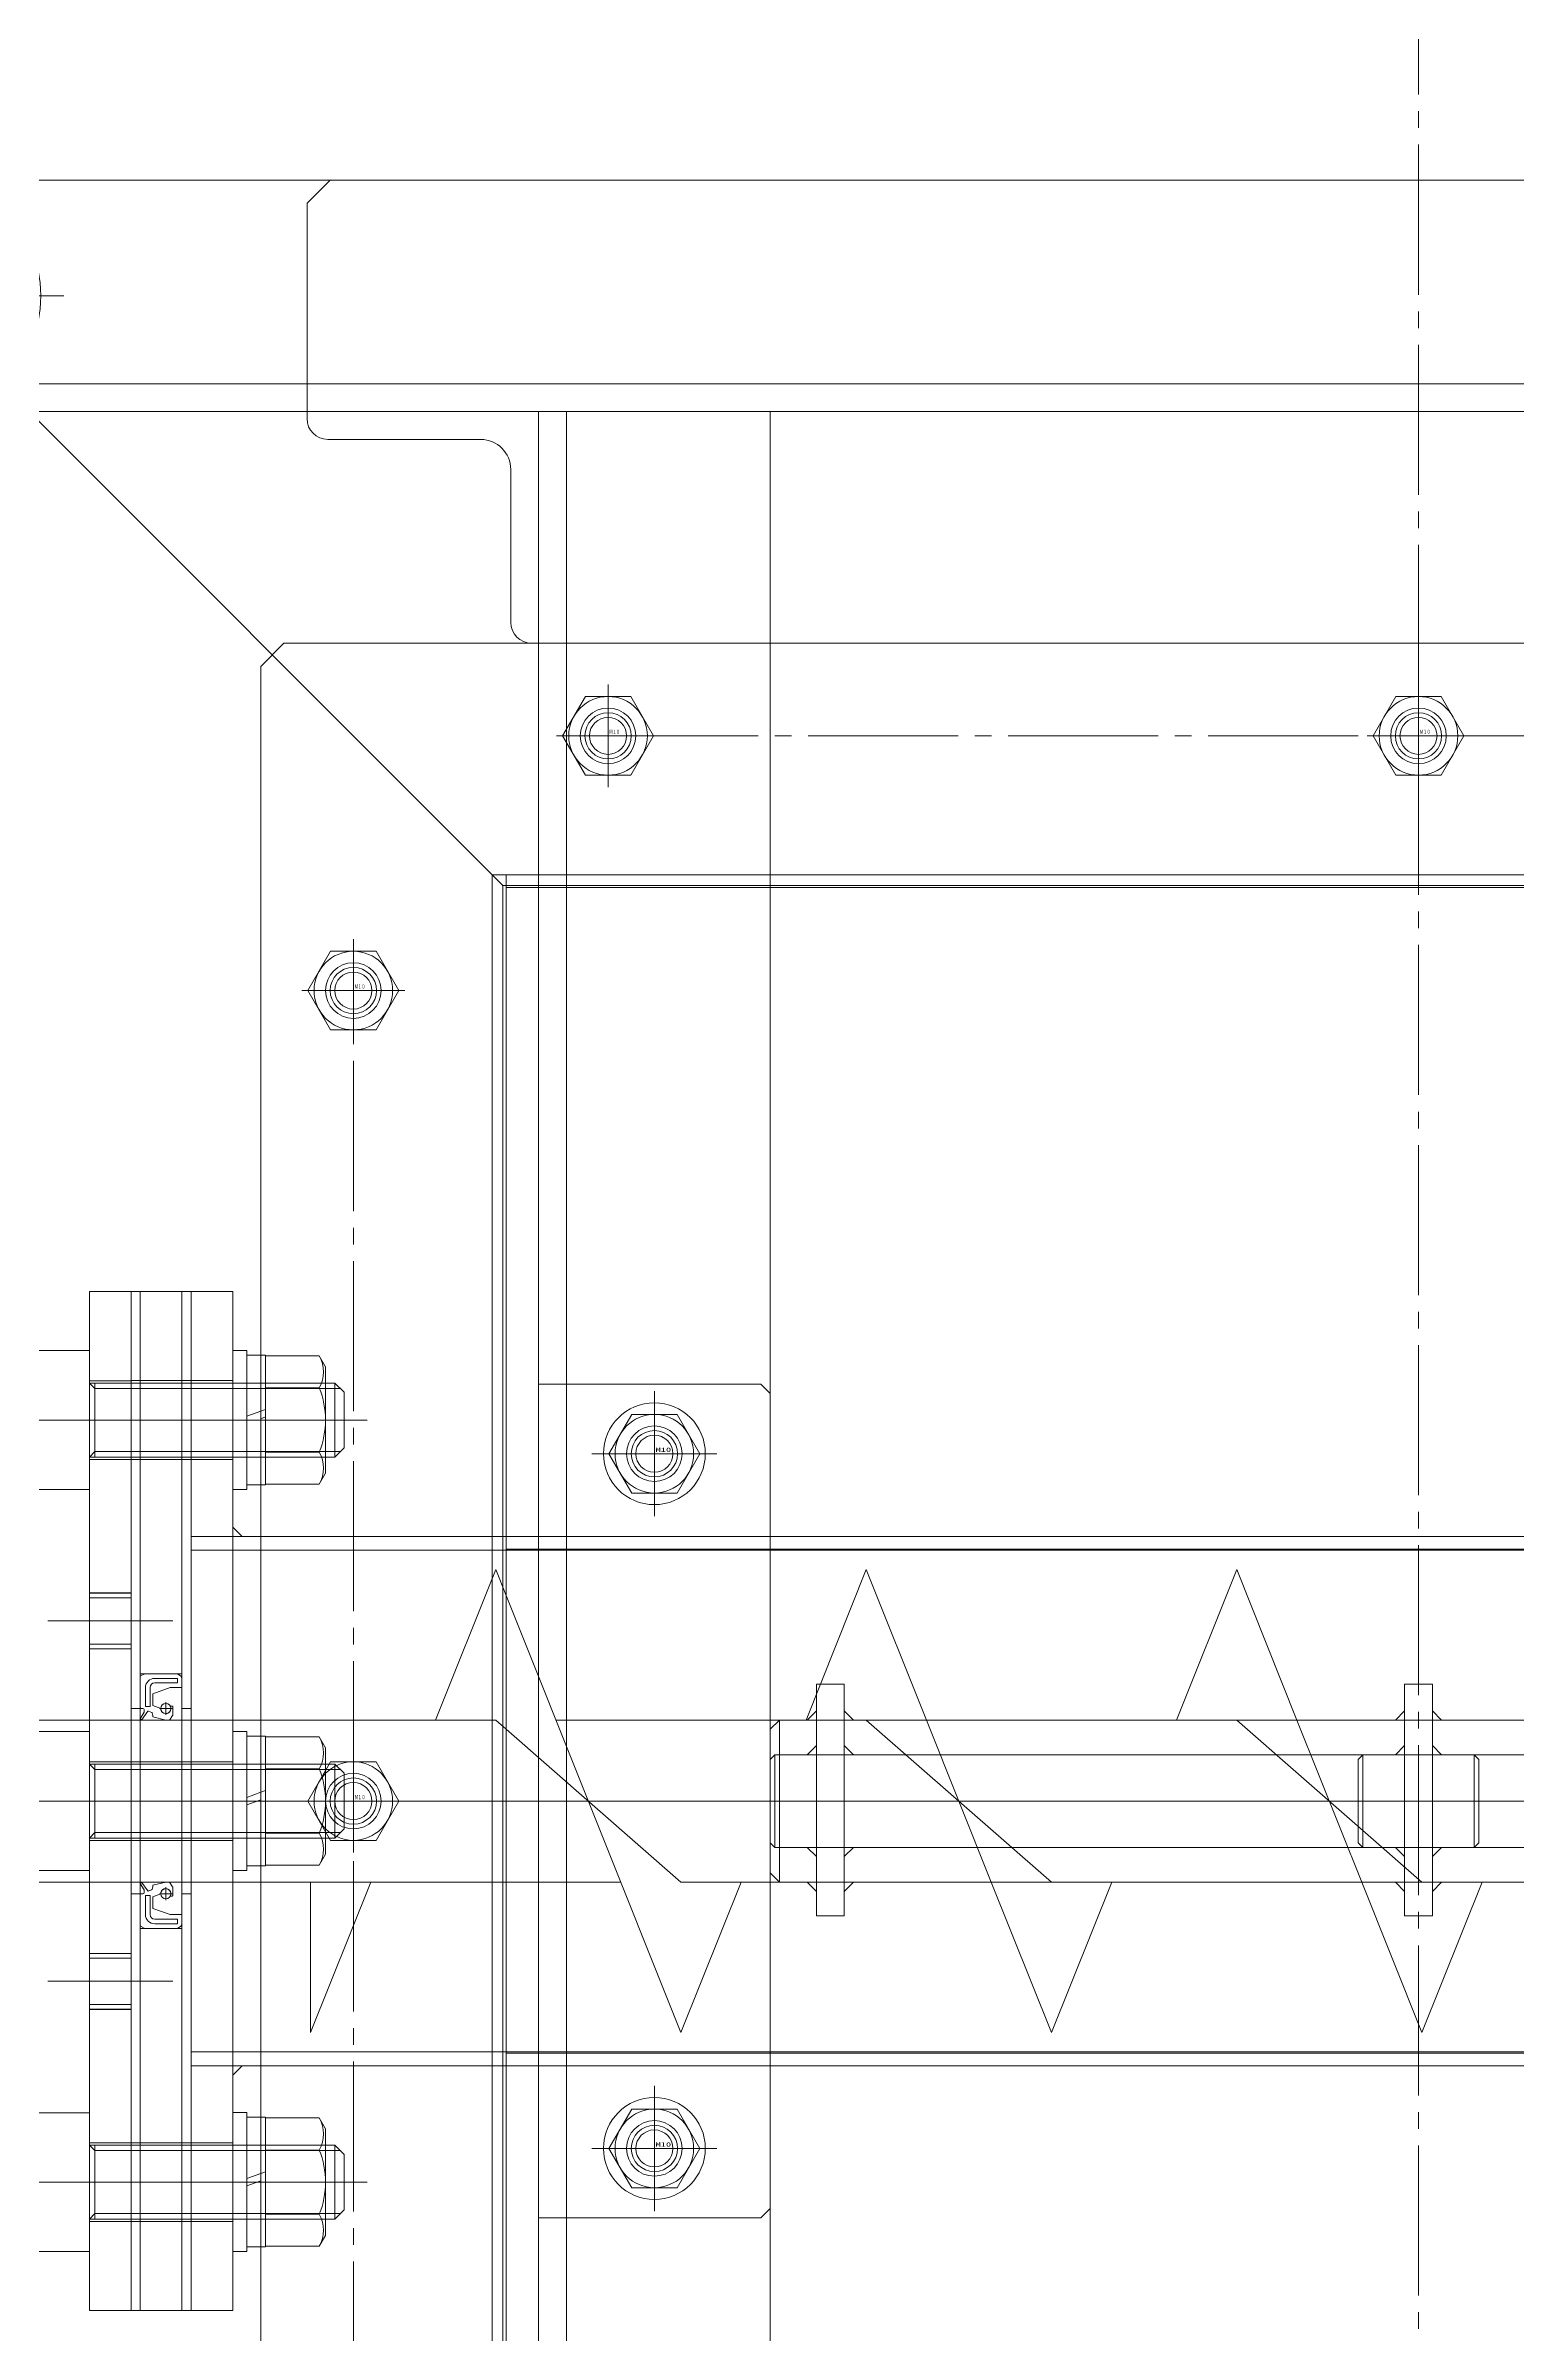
# Model space of a CAD drawing. Units: millimetres at full size. Extents: x -19442 to 19442, y -5866 to 5866.
# Drawn here: x 5833.3 to 6151.1, y 2215.5 to 2709.6 of the extents above; entities that cross this region are included whole.
import ezdxf
from ezdxf.enums import TextEntityAlignment as Align

# ---------------------------------------------------------------- set-up
doc = ezdxf.new("R2010")
doc.units = ezdxf.units.MM
doc.header["$LTSCALE"] = 3.6
doc.linetypes.add('CHAIN2', pattern=[12, 9, -1, 1, -1])
for name, color, linetype, lineweight in [('0-3_04_HIDDEN', 7, 'Continuous', 9), ('0-4_05_CENTER', 2, 'CHAIN2', 9), ('0-6_0', 2, 'Continuous', 9), ('0-7_10_DRAFT', 1, 'Continuous', 9), ('0-8_03_かくれ線', 5, 'Continuous', 9), ('0-9_04_中心線', 4, 'CHAIN2', 9)]:
    doc.layers.add(name, color=color, linetype=linetype, lineweight=lineweight)
doc.styles.add('ＭＳ ゴシック', font='')
doc.styles.get('ＭＳ ゴシック').set_extended_font_data('MS Gothic')

# ---------------------------------------------------------------- blocks, each defined once
blk = doc.blocks.new('A$C1140449C_1')
at = {"layer": '0-3_04_HIDDEN'}
for points in [[(-245, -250), (245, -250), (250, -245), (250, 245), (245, 250), (-245, 250), (-250, 245), (-250, -245)], [(-200, -200), (200, -200), (200, 200), (-200, 200)]]:
    blk.add_lwpolyline(points, close=True, dxfattribs=at)
for centre in [(-175, 230), (0, 230), (-230, 175), (-230, 0)]:
    blk.add_circle(centre, 6, dxfattribs=at)
at = {"layer": '0-4_05_CENTER'}
for p, q in [((0, -668.35), (0, 668.35)), ((-175, 220), (-175, 240)), ((0, 220), (0, 240)), ((-185, 230), (-165, 230)), ((-10, 230), (10, 230)), ((-230, 185), (-230, 165)), ((-220, 175), (-240, 175)), ((-230, 10), (-230, -10)), ((668.35, 0), (-668.35, 0)), ((-220, 0), (-240, 0))]:
    blk.add_line(p, q, dxfattribs=at)
at = {"layer": '0-6_0', "color": 134}
blk.add_line((-598, 598), (-197.7, 197.7), dxfattribs=at)
blk.add_lwpolyline([(-197.7, -197.7), (197.7, -197.7), (197.7, 197.7), (-197.7, 197.7)], close=True, dxfattribs=at)
blk = doc.blocks.new('M10Nua_1_1_1')
at = {"layer": '0-3_04_HIDDEN', "linetype": 'CHAIN2'}
for p, q in [((0, -11.104), (0, 11.104)), ((11.104, 0), (-11.104, 0))]:
    blk.add_line(p, q, dxfattribs=at)
at = {"layer": '0-3_04_HIDDEN'}
for q in [(-9.8, 0), (4.9, 8.487)]:
    blk.add_line((-4.9, 8.487), q, dxfattribs=at)
for points in [[(4.9, -8.487), (9.8, 0), (4.9, 8.487)], [(-9.8, 0), (-4.9, -8.487), (4.9, -8.487)]]:
    blk.add_lwpolyline(points, dxfattribs=at)
for radius in [8.487, 5, 4]:
    blk.add_circle((0, 0), radius, dxfattribs=at)
at = {"layer": '0-7_10_DRAFT', "style": 'ＭＳ ゴシック', "width": 0.6}
blk.add_text('Ｍ１０', height=0.9164, dxfattribs=at).set_placement((0.256, 0.117), align=Align.BOTTOM_LEFT)
blk = doc.blocks.new('A$C01295FB4_1')
at = {"layer": '0-3_04_HIDDEN'}
for p in [(-175, 230), (0, 230), (-230, 175), (-230, 0)]:
    blk.add_blockref('M10Nua_1_1_1', p, dxfattribs=at)
at = {"layer": '0-6_0'}
blk.add_blockref('A$C1140449C_1', (0, 0), dxfattribs=at)
blk = doc.blocks.new('10b_1')
at = {"layer": '0-6_0', "color": 134, "linetype": 'CHAIN2'}
for p, q in [((0, -13.512), (0, 13.512)), ((13.512, 0), (-13.512, 0))]:
    blk.add_line(p, q, dxfattribs=at)
at = {"layer": '0-6_0', "color": 134}
for q in [(-9.8, 0), (4.9, 8.487)]:
    blk.add_line((-4.9, 8.487), q, dxfattribs=at)
for points in [[(4.9, -8.487), (9.8, 0), (4.9, 8.487)], [(-9.8, 0), (-4.9, -8.487), (4.9, -8.487)]]:
    blk.add_lwpolyline(points, dxfattribs=at)
for radius in [11, 8.487, 5, 4]:
    blk.add_circle((0, 0), radius, dxfattribs=at)
at = {"layer": '0-7_10_DRAFT', "style": 'ＭＳ ゴシック', "width": 1.8}
blk.add_text('M10', height=0.9164, dxfattribs=at).set_placement((0.256, 0.117), align=Align.BOTTOM_LEFT)
blk = doc.blocks.new('KK015066_54_5_1')
at = {"layer": '0-6_0', "color": 134}
for p, q in [((1.5, 50), (0, 50)), ((0, 0), (0, 50)), ((6, 12.5), (6, 45.5)), ((45.5, 6), (12.5, 6)), ((0, 0), (50, 0)), ((50, 1.5), (50, 0))]:
    blk.add_line(p, q, dxfattribs=at)
for centre, radius, start, end in [((1.5, 45.5), 4.5, 0, 90), ((12.5, 12.5), 6.5, 180, 270), ((45.5, 1.5), 4.5, 0, 90)]:
    blk.add_arc(centre, radius, start, end, dxfattribs=at)
blk = doc.blocks.new('A$C1E0E4AAD_1')
at = {"layer": '0-3_04_HIDDEN'}
for p, q in [((-160, 606), (950, 606)), ((6, 600), (6, 0))]:
    blk.add_line(p, q, dxfattribs=at)
for points in [[(-160, 600), (950, 600), (950, 645), (945, 650), (-155, 650), (-160, 645)], [(50, 600), (0, 600), (0, 0), (50, 0)]]:
    blk.add_lwpolyline(points, close=True, dxfattribs=at)
at = {"layer": '0-3_04_HIDDEN', "rotation": 180}
blk.add_blockref('KK015066_54_5_1', (0, 600), dxfattribs=at)
blk = doc.blocks.new('A$C704D04FF_1')
at = {"layer": '0-3_04_HIDDEN'}
for p, q in [((-675, 381), (325, 381)), ((-619, 375), (-619, -225))]:
    blk.add_line(p, q, dxfattribs=at)
for points in [[(-675, 375), (325, 375), (325, 420), (320, 425), (-670, 425), (-675, 420)], [(-575, 375), (-625, 375), (-625, -225), (-575, -225)]]:
    blk.add_lwpolyline(points, close=True, dxfattribs=at)
for centre in [(-600, 150), (-600, 0)]:
    blk.add_circle(centre, 6, dxfattribs=at)
at = {"layer": '0-4_05_CENTER'}
for p, q in [((-600, 138.953), (-600, 161.047)), ((-588.953, 150), (-611.047, 150)), ((-600, -11.047), (-600, 11.047)), ((-588.953, 0), (-611.047, 0))]:
    blk.add_line(p, q, dxfattribs=at)
at = {"layer": '0-3_04_HIDDEN', "rotation": 180}
blk.add_blockref('KK015066_54_5_1', (-625, 375), dxfattribs=at)
blk = doc.blocks.new('KC-1275-A-4b_1')
at = {"layer": '0-4_05_CENTER'}
for p, q in [((0, 32.5), (0, -32.5)), ((32.5, 0), (-32.5, 0))]:
    blk.add_line(p, q, dxfattribs=at)
at = {"layer": '0-6_0'}
for p, q in [((5.485, 9.5), (-5.475, 9.483)), ((10.97, 0), (5.485, 9.5)), ((5.475, -9.483), (10.97, 0))]:
    blk.add_line(p, q, dxfattribs=at)
blk.add_lwpolyline([(-5.475, 9.483), (-10.97, 0), (-5.485, -9.5), (5.475, -9.483)], dxfattribs=at)
for radius in [27.5, 22.3, 14.5, 6, 5.053]:
    blk.add_circle((0, 0), radius, dxfattribs=at)
blk = doc.blocks.new('A$C12B059C0_1')
at = {"layer": '0-3_04_HIDDEN'}
for name, p in [('KC-1275-A-4b_1', (-760, 400)), ('A$C1E0E4AAD_1', (-625, -225)), ('A$C704D04FF_1', (0, 0)), ('10b_1', (-600, 150)), ('10b_1', (-600, 0))]:
    blk.add_blockref(name, p, dxfattribs=at)
blk = doc.blocks.new('U1226')
at = {"layer": '0-9_04_中心線'}
for p, q in [((0, 1.2), (0, 9.5)), ((-9.5, 0), (-1.2, 0)), ((1.2, 0), (9.5, 0)), ((0, -9.5), (0, -1.2))]:
    blk.add_line(p, q, dxfattribs=at)
at = {"layer": '0-9_04_中心線', "linetype": 'Continuous'}
for p, q in [((-0.6, 0), (0.6, 0)), ((0, -0.6), (0, 0.6))]:
    blk.add_line(p, q, dxfattribs=at)
blk = doc.blocks.new('U1227')
at = {"layer": '0-9_04_中心線'}
for p, q in [((0, 1.2), (0, 9.5)), ((-9.5, 0), (-1.2, 0)), ((1.2, 0), (9.5, 0)), ((0, -9.5), (0, -1.2))]:
    blk.add_line(p, q, dxfattribs=at)
at = {"layer": '0-9_04_中心線', "linetype": 'Continuous'}
for p, q in [((-0.6, 0), (0.6, 0)), ((0, -0.6), (0, 0.6))]:
    blk.add_line(p, q, dxfattribs=at)
blk = doc.blocks.new('U1236')
at = {"layer": '0-9_04_中心線'}
for p, q in [((0, 1.2), (0, 9.5)), ((-9.5, 0), (-1.2, 0)), ((1.2, 0), (9.5, 0)), ((0, -9.5), (0, -1.2))]:
    blk.add_line(p, q, dxfattribs=at)
at = {"layer": '0-9_04_中心線', "linetype": 'Continuous'}
for p, q in [((-0.6, 0), (0.6, 0)), ((0, -0.6), (0, 0.6))]:
    blk.add_line(p, q, dxfattribs=at)
blk = doc.blocks.new('U1230')
at = {"layer": '0-9_04_中心線'}
for p, q in [((0, 1.2), (0, 9.5)), ((-9.5, 0), (-1.2, 0)), ((1.2, 0), (9.5, 0)), ((0, -9.5), (0, -1.2))]:
    blk.add_line(p, q, dxfattribs=at)
at = {"layer": '0-9_04_中心線', "linetype": 'Continuous'}
for p, q in [((-0.6, 0), (0.6, 0)), ((0, -0.6), (0, 0.6))]:
    blk.add_line(p, q, dxfattribs=at)

msp = doc.modelspace()

# ---------------------------------------------------------------- linework, layer by layer
at = {"layer": '0-6_0', "color": 134}
for p, q in [((5932.74, 2527.822), (6326.74, 2527.822)), ((6326.74, 2384.722), (5932.74, 2384.722)), ((5932.74, 2374.951), (5970.491, 2280.572)), ((5991.74, 2348.072), (5943.491, 2348.072)), ((5991.74, 2313.072), (5991.74, 2348.072)), ((6005.74, 2348.072), (6126.738, 2348.072)), ((6132.738, 2348.072), (6253.74, 2348.072)), ((5932.74, 2346.105), (5970.491, 2313.072)), ((6132.738, 2340.572), (6253.74, 2340.572)), ((6132.738, 2320.572), (6253.74, 2320.572)), ((5957.491, 2313.072), (5932.74, 2313.072)), ((5970.491, 2280.572), (5983.492, 2313.072)), ((5970.491, 2313.072), (5991.74, 2313.072)), ((6126.738, 2313.072), (6005.74, 2313.072)), ((6253.74, 2313.072), (6132.738, 2313.072)), ((6316.74, 2276.422), (5932.74, 2276.422)), ((5932.74, 2276.172), (6316.74, 2276.172))]:
    msp.add_line(p, q, dxfattribs=at)
for points in [[(5929.74, 2530.572), (5932.74, 2530.572), (5932.74, 2130.572), (5929.74, 2130.572)], [(5932.74, 2384.972), (6326.74, 2384.972), (6326.74, 2530.572), (5932.74, 2530.572)], [(5999.74, 2305.826), (5999.74, 2355.826), (6005.74, 2355.826), (6005.74, 2305.826)], [(6126.738, 2305.826), (6126.738, 2355.826), (6132.738, 2355.826), (6132.738, 2305.826)]]:
    msp.add_lwpolyline(points, close=True, dxfattribs=at)
for points in [[(5997.491, 2348.072), (6010.491, 2380.572), (6023.492, 2348.072)], [(6077.492, 2348.072), (6090.492, 2380.572), (6103.492, 2348.072)], [(5999.74, 2313.072), (5991.74, 2313.072), (5989.74, 2315.072), (5989.74, 2346.072), (5991.74, 2348.072), (5999.74, 2348.072)], [(6117.738, 2320.572), (6116.738, 2321.572), (6116.738, 2339.572), (6117.738, 2340.572)], [(6126.738, 2320.572), (6117.738, 2320.572), (6117.738, 2340.572), (6126.738, 2340.572)], [(6037.491, 2313.072), (6050.492, 2280.572), (6063.492, 2313.072)], [(6117.491, 2313.072), (6130.492, 2280.572), (6143.492, 2313.072)], [(6326.74, 2276.172), (6326.74, 2130.572), (5932.74, 2130.572), (5932.74, 2276.172)]]:
    msp.add_lwpolyline(points, dxfattribs=at)
at = {"layer": '0-6_0', "color": 3}
for points in [[(5999.74, 2348.072), (5997.74, 2348.072), (5999.74, 2350.072)], [(6005.74, 2348.072), (6007.74, 2348.072), (6005.74, 2350.072)], [(6126.738, 2348.072), (6124.738, 2348.072), (6126.738, 2350.072)], [(6132.738, 2348.072), (6134.738, 2348.072), (6132.738, 2350.072)], [(5999.74, 2340.572), (5997.74, 2340.572), (5999.74, 2342.572)], [(6005.74, 2340.572), (6007.74, 2340.572), (6005.74, 2342.572)], [(6126.738, 2340.572), (6124.738, 2340.572), (6126.738, 2342.572)], [(6132.738, 2340.572), (6134.738, 2340.572), (6132.738, 2342.572)], [(5999.74, 2320.572), (5997.74, 2320.572), (5999.74, 2318.572)], [(6005.74, 2320.572), (6007.74, 2320.572), (6005.74, 2318.572)], [(6126.738, 2320.572), (6124.738, 2320.572), (6126.738, 2318.572)], [(6132.738, 2320.572), (6134.738, 2320.572), (6132.738, 2318.572)], [(5999.74, 2313.072), (5997.74, 2313.072), (5999.74, 2311.072)], [(6005.74, 2313.072), (6007.74, 2313.072), (6005.74, 2311.072)], [(6126.738, 2313.072), (6124.738, 2313.072), (6126.738, 2311.072)], [(6132.738, 2313.072), (6134.738, 2313.072), (6132.738, 2311.072)]]:
    msp.add_lwpolyline(points, close=True, dxfattribs=at)
at = {"layer": '0-8_03_かくれ線'}
for p, q in [((5873.74, 2427.844), (5873.74, 2397.844)), ((5876.74, 2427.844), (5873.74, 2427.844)), ((5876.74, 2413.644), (5876.74, 2426.844)), ((5879.74, 2426.844), (5876.74, 2426.844)), ((5879.74, 2426.844), (5880.74, 2426.844)), ((5880.74, 2398.844), (5880.74, 2426.844)), ((5880.74, 2426.701), (5892.379, 2426.701)), ((5892.379, 2426.701), (5893.74, 2424.344)), ((5851.74, 2421.336), (5842.74, 2421.336)), ((5853.74, 2421.344), (5851.74, 2421.344)), ((5862.74, 2421.344), (5853.74, 2421.344)), ((5864.74, 2421.344), (5862.74, 2421.344)), ((5864.74, 2421.344), (5873.74, 2421.344)), ((5893.74, 2401.344), (5893.74, 2424.344)), ((5843.94, 2419.636), (5842.74, 2420.836)), ((5842.74, 2420.836), (5893.74, 2420.836)), ((5843.94, 2404.836), (5843.94, 2420.836)), ((5843.94, 2419.636), (5893.74, 2419.636)), ((5880.74, 2419.772), (5892.379, 2419.772)), ((5893.74, 2420.836), (5895.74, 2420.836)), ((5893.74, 2419.636), (5896.94, 2419.636)), ((5895.74, 2420.836), (5897.74, 2418.836)), ((5895.74, 2420.836), (5895.74, 2404.836)), ((5897.74, 2418.836), (5897.74, 2406.836)), ((5939.74, 2420.572), (5987.74, 2420.572)), ((5939.74, 2420.572), (5939.74, 2240.572)), ((5945.74, 2420.572), (5945.74, 2240.572)), ((5989.74, 2418.572), (5987.74, 2420.572)), ((5989.74, 2418.572), (5989.74, 2242.572)), ((5876.74, 2413.644), (5879.74, 2414.736)), ((5876.74, 2398.844), (5876.74, 2412.044)), ((5879.74, 2414.736), (5880.74, 2415.1)), ((5879.74, 2413.136), (5880.74, 2413.5)), ((5895.74, 2404.836), (5897.74, 2406.836)), ((5843.94, 2406.036), (5842.74, 2404.836)), ((5842.74, 2404.836), (5893.74, 2404.836)), ((5851.74, 2404.336), (5842.74, 2404.336)), ((5843.94, 2406.036), (5893.74, 2406.036)), ((5853.74, 2404.344), (5851.74, 2404.344)), ((5862.74, 2404.344), (5853.74, 2404.344)), ((5864.74, 2404.344), (5862.74, 2404.344)), ((5864.74, 2404.344), (5873.74, 2404.344)), ((5880.74, 2405.916), (5892.379, 2405.916)), ((5893.74, 2406.036), (5896.94, 2406.036)), ((5893.74, 2404.836), (5895.74, 2404.836)), ((5876.74, 2398.844), (5879.74, 2398.844)), ((5879.74, 2398.844), (5880.74, 2398.844)), ((5880.74, 2398.988), (5892.379, 2398.988)), ((5892.379, 2398.988), (5893.74, 2401.344)), ((5864.74, 2387.722), (5864.74, 2273.422)), ((5864.74, 2387.722), (5873.74, 2387.722)), ((5864.74, 2387.722), (5873.74, 2387.722)), ((5873.74, 2387.722), (5879.74, 2387.722)), ((5879.74, 2387.722), (6327.74, 2387.722)), ((5929.74, 2387.722), (5929.74, 2273.422)), ((5932.74, 2387.722), (6326.74, 2387.722)), ((5864.74, 2384.722), (5932.74, 2384.722)), ((5932.74, 2384.722), (5929.74, 2384.722)), ((5917.491, 2348.072), (5930.491, 2380.572)), ((5930.491, 2380.572), (5932.74, 2374.951)), ((5851.74, 2375.555), (5842.74, 2375.555)), ((5851.74, 2375.454), (5842.74, 2375.454)), ((5851.74, 2374.454), (5842.74, 2374.454)), ((5851.74, 2364.454), (5842.74, 2364.454)), ((5851.74, 2363.454), (5842.74, 2363.454)), ((5862.74, 2358.072), (5853.74, 2358.072)), ((5853.74, 2357.51), (5853.74, 2350.672)), ((5854.718, 2358.061), (5853.795, 2357.599)), ((5854.718, 2358.061), (5853.795, 2357.599)), ((5861.708, 2358.072), (5854.763, 2358.072)), ((5861.708, 2358.072), (5854.763, 2358.072)), ((5856.412, 2351.315), (5856.412, 2353.667)), ((5856.479, 2353.761), (5860.224, 2355.066)), ((5861.79, 2356.072), (5856.846, 2356.072)), ((5860.256, 2355.072), (5862.64, 2355.072)), ((5930.491, 2348.072), (5552.491, 2348.072)), ((5853.74, 2350.572), (5851.74, 2350.572)), ((5862.74, 2348.072), (5853.74, 2348.072)), ((5853.84, 2350.572), (5854.292, 2350.572)), ((5855.507, 2349.988), (5856.198, 2349.707)), ((5858.14, 2350.572), (5856.476, 2351.222)), ((5860.64, 2351.091), (5860.209, 2351.091)), ((5860.74, 2349.117), (5860.74, 2350.991)), ((5864.74, 2350.572), (5862.74, 2350.572)), ((5930.491, 2348.072), (5932.74, 2346.105)), ((5991.74, 2348.072), (6010.491, 2348.072)), ((5999.74, 2348.072), (6005.74, 2348.072)), ((6010.491, 2348.072), (6050.491, 2313.072)), ((6090.492, 2348.072), (6023.491, 2348.072)), ((6023.492, 2348.072), (6037.491, 2313.072)), ((6090.492, 2348.072), (6130.492, 2313.072)), ((6170.492, 2348.072), (6103.492, 2348.072)), ((6103.492, 2348.072), (6117.491, 2313.072)), ((6126.738, 2348.072), (6132.738, 2348.072)), ((5873.74, 2345.572), (5873.74, 2315.572)), ((5876.74, 2345.572), (5873.74, 2345.572)), ((5876.74, 2331.372), (5876.74, 2344.572)), ((5879.74, 2344.572), (5876.74, 2344.572)), ((5879.74, 2344.572), (5880.74, 2344.572)), ((5880.74, 2316.572), (5880.74, 2344.572)), ((5880.74, 2344.428), (5892.379, 2344.428)), ((5892.379, 2344.428), (5893.74, 2342.072)), ((5851.74, 2339.063), (5842.74, 2339.063)), ((5843.94, 2337.363), (5842.74, 2338.563)), ((5842.74, 2338.563), (5893.74, 2338.563)), ((5843.94, 2322.563), (5843.94, 2338.563)), ((5843.94, 2337.363), (5893.74, 2337.363)), ((5853.74, 2339.072), (5851.74, 2339.072)), ((5862.74, 2339.072), (5853.74, 2339.072)), ((5864.74, 2339.072), (5862.74, 2339.072)), ((5864.74, 2339.072), (5873.74, 2339.072)), ((5880.74, 2337.5), (5892.379, 2337.5)), ((5893.74, 2319.072), (5893.74, 2342.072)), ((5893.74, 2338.563), (5895.74, 2338.563)), ((5893.74, 2337.363), (5896.94, 2337.363)), ((5895.74, 2338.563), (5897.74, 2336.563)), ((5895.74, 2338.563), (5895.74, 2322.563)), ((5990.74, 2320.572), (5990.74, 2340.572)), ((5990.74, 2340.572), (6141.738, 2340.572)), ((6005.74, 2340.572), (5999.74, 2340.572)), ((6126.738, 2340.572), (6132.738, 2340.572)), ((6141.738, 2320.572), (6141.738, 2340.572)), ((5876.74, 2331.372), (5879.74, 2332.464)), ((5879.74, 2332.464), (5880.74, 2332.828)), ((5897.74, 2336.563), (5897.74, 2324.563)), ((5876.74, 2329.772), (5879.74, 2330.864)), ((5876.74, 2316.572), (5876.74, 2329.772)), ((5843.94, 2323.763), (5842.74, 2322.563)), ((5842.74, 2322.563), (5893.74, 2322.563)), ((5843.94, 2323.763), (5893.74, 2323.763)), ((5880.74, 2323.644), (5892.379, 2323.644)), ((5893.74, 2323.763), (5896.94, 2323.763)), ((5893.74, 2322.563), (5895.74, 2322.563)), ((5895.74, 2322.563), (5897.74, 2324.563)), ((5851.74, 2322.063), (5842.74, 2322.063)), ((5853.74, 2322.072), (5851.74, 2322.072)), ((5862.74, 2322.072), (5853.74, 2322.072)), ((5864.74, 2322.072), (5862.74, 2322.072)), ((5864.74, 2322.072), (5873.74, 2322.072)), ((5892.379, 2316.715), (5893.74, 2319.072)), ((5990.74, 2320.572), (6141.738, 2320.572)), ((6005.74, 2320.572), (5999.74, 2320.572)), ((6126.738, 2320.572), (6132.738, 2320.572)), ((5932.74, 2313.072), (5552.491, 2313.072)), ((5862.74, 2313.072), (5853.74, 2313.072)), ((5876.74, 2316.572), (5879.74, 2316.572)), ((5879.74, 2316.572), (5880.74, 2316.572)), ((5880.74, 2316.715), (5892.379, 2316.715)), ((5991.74, 2313.072), (6037.491, 2313.072)), ((5999.74, 2313.072), (6005.74, 2313.072)), ((6050.492, 2313.072), (6117.491, 2313.072)), ((6126.738, 2313.072), (6132.738, 2313.072)), ((6130.492, 2313.072), (6197.492, 2313.072)), ((5853.74, 2310.572), (5851.74, 2310.572)), ((5853.74, 2303.634), (5853.74, 2310.472)), ((5853.84, 2310.572), (5854.292, 2310.572)), ((5855.507, 2311.156), (5856.198, 2311.437)), ((5856.412, 2309.829), (5856.412, 2307.477)), ((5858.14, 2310.572), (5856.476, 2309.922)), ((5860.64, 2310.052), (5860.209, 2310.052)), ((5860.74, 2312.027), (5860.74, 2310.152)), ((5864.74, 2310.572), (5862.74, 2310.572)), ((5862.74, 2303.072), (5853.74, 2303.072)), ((5854.718, 2303.082), (5853.795, 2303.544)), ((5854.718, 2303.082), (5853.795, 2303.544)), ((5861.708, 2303.072), (5854.763, 2303.072)), ((5861.708, 2303.072), (5854.763, 2303.072)), ((5856.479, 2307.382), (5860.224, 2306.077)), ((5861.79, 2305.072), (5856.846, 2305.072)), ((5860.256, 2306.072), (5862.64, 2306.072)), ((5851.74, 2297.672), (5842.74, 2297.672)), ((5851.74, 2296.672), (5842.74, 2296.672)), ((5851.74, 2286.672), (5842.74, 2286.672)), ((5851.74, 2285.672), (5842.74, 2285.672)), ((5851.74, 2285.572), (5842.74, 2285.572)), ((5864.74, 2276.422), (5932.74, 2276.422)), ((5864.74, 2273.422), (5873.74, 2273.422)), ((5864.74, 2273.422), (5873.74, 2273.422)), ((5873.74, 2273.422), (5879.74, 2273.422)), ((5879.74, 2273.422), (6327.74, 2273.422)), ((5932.74, 2276.422), (5929.74, 2276.422)), ((5932.74, 2273.422), (6326.74, 2273.422)), ((5873.74, 2263.299), (5873.74, 2233.299)), ((5876.74, 2263.299), (5873.74, 2263.299)), ((5876.74, 2249.099), (5876.74, 2262.299)), ((5879.74, 2262.299), (5876.74, 2262.299)), ((5879.74, 2262.299), (5880.74, 2262.299)), ((5880.74, 2234.299), (5880.74, 2262.299)), ((5880.74, 2262.156), (5892.379, 2262.156)), ((5892.379, 2262.156), (5893.74, 2259.799)), ((5893.74, 2236.799), (5893.74, 2259.799)), ((5851.74, 2256.791), (5842.74, 2256.791)), ((5842.74, 2256.291), (5893.74, 2256.291)), ((5843.94, 2255.091), (5842.74, 2256.291)), ((5843.94, 2256.291), (5843.94, 2240.291)), ((5843.94, 2255.091), (5893.74, 2255.091)), ((5853.74, 2256.799), (5851.74, 2256.799)), ((5862.74, 2256.799), (5853.74, 2256.799)), ((5864.74, 2256.799), (5862.74, 2256.799)), ((5864.74, 2256.799), (5873.74, 2256.799)), ((5880.74, 2255.228), (5892.379, 2255.228)), ((5893.74, 2256.291), (5895.74, 2256.291)), ((5893.74, 2255.091), (5896.94, 2255.091)), ((5895.74, 2256.291), (5897.74, 2254.291)), ((5895.74, 2240.291), (5895.74, 2256.291)), ((5897.74, 2242.291), (5897.74, 2254.291)), ((5876.74, 2249.099), (5879.74, 2250.191)), ((5876.74, 2247.499), (5879.74, 2248.591)), ((5879.74, 2250.191), (5880.74, 2250.555)), ((5876.74, 2234.299), (5876.74, 2247.499)), ((5843.94, 2241.491), (5842.74, 2240.291)), ((5842.74, 2240.291), (5893.74, 2240.291)), ((5851.74, 2239.791), (5842.74, 2239.791)), ((5843.94, 2241.491), (5893.74, 2241.491)), ((5853.74, 2239.799), (5851.74, 2239.799)), ((5862.74, 2239.799), (5853.74, 2239.799)), ((5864.74, 2239.799), (5862.74, 2239.799)), ((5864.74, 2239.799), (5873.74, 2239.799)), ((5880.74, 2241.371), (5892.379, 2241.371)), ((5893.74, 2241.491), (5896.94, 2241.491)), ((5893.74, 2240.291), (5895.74, 2240.291)), ((5895.74, 2240.291), (5897.74, 2242.291)), ((5987.74, 2240.572), (5939.74, 2240.572)), ((5987.74, 2240.572), (5989.74, 2242.572)), ((5876.74, 2234.299), (5879.74, 2234.299)), ((5879.74, 2234.299), (5880.74, 2234.299)), ((5880.74, 2234.443), (5892.379, 2234.443)), ((5892.379, 2234.443), (5893.74, 2236.799)), ((5842.74, 2233.291), (5702.74, 2233.291))]:
    msp.add_line(p, q, dxfattribs=at)
for points in [[(5884.74, 2080.572), (6374.74, 2080.572), (6379.74, 2085.572), (6379.74, 2575.572), (6374.74, 2580.572), (5884.74, 2580.572), (5879.74, 2575.572), (5879.74, 2085.572)], [(5929.74, 2130.572), (6329.74, 2130.572), (6329.74, 2530.572), (5929.74, 2530.572)], [(5851.74, 2220.563), (5851.74, 2440.563), (5842.74, 2440.563), (5842.74, 2220.563)], [(5853.74, 2220.572), (5853.74, 2440.572), (5851.74, 2440.572), (5851.74, 2220.572)], [(5862.74, 2220.572), (5862.74, 2440.572), (5853.74, 2440.572), (5853.74, 2220.572)], [(5864.74, 2220.572), (5864.74, 2440.572), (5862.74, 2440.572), (5862.74, 2220.572)], [(5864.74, 2440.572), (5873.74, 2440.572), (5873.74, 2220.572), (5864.74, 2220.572)], [(5842.74, 2427.836), (5692.74, 2427.836), (5692.74, 2397.836), (5842.74, 2397.836)], [(5873.74, 2387.722), (5875.74, 2387.722), (5873.74, 2389.722)], [(5842.74, 2345.563), (5692.74, 2345.563), (5692.74, 2315.563), (5842.74, 2315.563)], [(5873.74, 2273.422), (5875.74, 2273.422), (5873.74, 2271.422)]]:
    msp.add_lwpolyline(points, close=True, dxfattribs=at)
for points in [[(5876.74, 2427.844), (5876.74, 2397.844), (5873.74, 2397.844)], [(5853.74, 2357.51), (5853.74, 2350.672), (5853.74, 2330.572)], [(5856.846, 2357.072), (5861.79, 2357.072), (5861.79, 2356.072)], [(5862.5, 2357.572), (5862.464, 2357.572), (5861.765, 2358.054)], [(5862.5, 2357.572), (5862.464, 2357.572), (5861.765, 2358.054)], [(5862.74, 2355.172), (5862.74, 2357.072), (5862.6, 2357.287), (5862.6, 2357.472)], [(5862.74, 2330.572), (5862.74, 2355.172), (5862.74, 2357.072), (5862.6, 2357.287), (5862.6, 2357.472)], [(5855.846, 2355.072), (5855.846, 2350.957), (5854.846, 2350.957), (5854.846, 2355.072)], [(5854.542, 2350.322), (5854.542, 2349.742), (5853.74, 2348.347), (5854.032, 2348.072), (5855.388, 2349.953)], [(5856.288, 2349.601), (5856.412, 2349.063), (5856.412, 2348.734)], [(5856.412, 2348.734), (5859.24, 2348.072), (5860.077, 2348.072), (5860.723, 2349.062)], [(5876.74, 2345.572), (5876.74, 2315.572), (5873.74, 2315.572)], [(5990.74, 2320.572), (5989.74, 2321.572), (5989.74, 2339.572), (5990.74, 2340.572)], [(6141.738, 2320.572), (6142.738, 2321.572), (6142.738, 2339.572), (6141.738, 2340.572)], [(5853.74, 2303.634), (5853.74, 2310.472), (5853.74, 2330.572)], [(5862.74, 2330.572), (5862.74, 2305.972), (5862.74, 2304.072), (5862.6, 2303.857), (5862.6, 2303.672)], [(5854.542, 2310.822), (5854.542, 2311.401), (5853.74, 2312.796), (5854.032, 2313.072), (5855.388, 2311.19)], [(5856.412, 2312.41), (5859.24, 2313.072), (5860.077, 2313.072), (5860.723, 2312.082)], [(5890.491, 2313.072), (5890.491, 2280.572), (5903.491, 2313.072)], [(5855.846, 2306.072), (5855.846, 2310.187), (5854.846, 2310.187), (5854.846, 2306.072)], [(5856.288, 2311.542), (5856.412, 2312.081), (5856.412, 2312.41)], [(5856.846, 2304.072), (5861.79, 2304.072), (5861.79, 2305.072)], [(5862.5, 2303.572), (5862.464, 2303.572), (5861.765, 2303.089)], [(5862.5, 2303.572), (5862.464, 2303.572), (5861.765, 2303.089)], [(5862.74, 2305.972), (5862.74, 2304.072), (5862.6, 2303.857), (5862.6, 2303.672)], [(5692.74, 2233.291), (5692.74, 2263.291), (5842.74, 2263.291), (5842.74, 2233.291)], [(5876.74, 2263.299), (5876.74, 2233.299), (5873.74, 2233.299)]]:
    msp.add_lwpolyline(points, dxfattribs=at)
for centre, radius in [((5954.74, 2560.572), 6), ((6129.74, 2560.572), 6), ((5899.74, 2505.572), 6), ((5964.74, 2405.572), 6), ((5859.24, 2350.572), 1.1), ((5899.74, 2330.572), 6), ((5859.24, 2310.572), 1.1), ((5964.74, 2255.572), 6)]:
    msp.add_circle(centre, radius, dxfattribs=at)
for centre, radius, start, end in [((5886.379, 2423.236), 6.928, 330.00001, 29.99999), ((5875.418, 2412.844), 18.321, 337.78075, 22.21925), ((5886.379, 2402.452), 6.928, 330.00001, 29.99999), ((5853.84, 2357.51), 0.1, 116.56505, 180), ((5853.84, 2357.51), 0.1, 116.56505, 180), ((5854.763, 2357.972), 0.1, 90, 116.56505), ((5854.763, 2357.972), 0.1, 90, 116.56505), ((5856.846, 2355.072), 2, 90, 180), ((5861.708, 2357.972), 0.1, 55.38044, 90), ((5861.708, 2357.972), 0.1, 55.38044, 90), ((5862.5, 2357.472), 0.1, 0, 90), ((5862.5, 2357.472), 0.1, 0, 90), ((5856.846, 2355.072), 1, 90, 180), ((5856.512, 2353.667), 0.1, 109.21481, 180), ((5860.256, 2354.972), 0.1, 90, 109.21481), ((5862.64, 2355.172), 0.1, 270, 0), ((5853.84, 2350.672), 0.1, 180, 270), ((5854.292, 2350.322), 0.25, 0, 90), ((5855.469, 2349.895), 0.1, 67.88461, 144.21845), ((5856.142, 2349.568), 0.15, 12.98752, 67.88461), ((5856.512, 2351.315), 0.1, 180, 248.66025), ((5859.24, 2350.572), 1.1, 180, 28.18847), ((5860.64, 2350.991), 0.1, 0, 90), ((5860.64, 2349.117), 0.1, 326.87019, 0), ((5886.379, 2340.964), 6.928, 330.00001, 29.99999), ((5875.418, 2330.572), 18.321, 337.78075, 22.21925), ((5886.379, 2320.179), 6.928, 330.00001, 29.99999), ((5853.84, 2310.472), 0.1, 90, 180), ((5854.292, 2310.822), 0.25, 270, 0), ((5855.469, 2311.248), 0.1, 215.78155, 292.11539), ((5856.142, 2311.576), 0.15, 292.11539, 347.01248), ((5856.512, 2309.829), 0.1, 111.33975, 180), ((5859.24, 2310.572), 1.1, 331.81153, 180), ((5860.64, 2310.152), 0.1, 270, 0), ((5860.64, 2312.027), 0.1, 360, 33.12981), ((5853.84, 2303.634), 0.1, 180, 243.43495), ((5853.84, 2303.634), 0.1, 180, 243.43495), ((5854.763, 2303.172), 0.1, 243.43495, 270), ((5854.763, 2303.172), 0.1, 243.43495, 270), ((5856.846, 2306.072), 2, 180, 270), ((5856.846, 2306.072), 1, 180, 270), ((5856.512, 2307.477), 0.1, 180, 250.78519), ((5860.256, 2306.172), 0.1, 250.78519, 270), ((5861.708, 2303.172), 0.1, 270, 304.61956), ((5861.708, 2303.172), 0.1, 270, 304.61956), ((5862.5, 2303.672), 0.1, 270, 0), ((5862.5, 2303.672), 0.1, 270, 0), ((5862.64, 2305.972), 0.1, 0, 90), ((5886.379, 2258.692), 6.928, 330.00001, 29.99999), ((5875.418, 2248.299), 18.321, 337.78075, 22.21925), ((5886.379, 2237.907), 6.928, 330.00001, 29.99999)]:
    msp.add_arc(centre, radius, start, end, dxfattribs=at)
at = {"layer": '0-9_04_中心線'}
for p, q in [((5954.74, 2560.572), (6304.74, 2560.572)), ((5899.74, 2155.572), (5899.74, 2505.572)), ((5902.74, 2412.836), (5654.74, 2412.836)), ((5833.74, 2412.836), (5860.74, 2412.836)), ((5842.74, 2412.844), (5862.74, 2412.844)), ((5844.74, 2412.844), (5871.74, 2412.844)), ((5853.74, 2412.844), (5873.74, 2412.844)), ((5854.743, 2412.844), (5884.116, 2412.844)), ((5964.74, 2395.572), (5964.74, 2415.572)), ((5954.74, 2405.572), (5974.74, 2405.572)), ((5833.74, 2369.463), (5860.74, 2369.463)), ((5857.865, 2350.572), (5860.615, 2350.572)), ((5859.24, 2351.947), (5859.24, 2349.197)), ((7030.491, 2330.572), (5540.491, 2330.572)), ((5902.74, 2330.563), (5654.74, 2330.563)), ((5833.74, 2330.563), (5860.74, 2330.563)), ((5833.74, 2330.563), (5860.74, 2330.563)), ((5842.74, 2330.572), (5862.74, 2330.572)), ((5844.74, 2330.572), (5871.74, 2330.572)), ((5851.49, 2330.572), (5864.99, 2330.572)), ((5853.74, 2330.572), (5873.74, 2330.572)), ((5854.743, 2330.572), (5884.116, 2330.572)), ((5859.16, 2330.572), (7036.886, 2330.572)), ((5979.74, 2330.572), (6454.738, 2330.572)), ((5857.865, 2310.572), (5860.615, 2310.572)), ((5859.24, 2309.197), (5859.24, 2311.947)), ((5833.74, 2291.664), (5860.74, 2291.664)), ((5964.74, 2265.572), (5964.74, 2245.572)), ((5954.74, 2255.572), (5974.74, 2255.572)), ((5902.74, 2248.291), (5654.74, 2248.291)), ((5833.74, 2248.291), (5860.74, 2248.291)), ((5842.74, 2248.299), (5862.74, 2248.299)), ((5844.74, 2248.299), (5871.74, 2248.299)), ((5853.74, 2248.299), (5873.74, 2248.299)), ((5854.743, 2248.299), (5884.116, 2248.299))]:
    msp.add_line(p, q, dxfattribs=at)

# ---------------------------------------------------------------- block references
at = {"layer": '0-3_04_HIDDEN'}
msp.add_blockref('A$C12B059C0_1', (6564.74, 2255.572), dxfattribs=at)
at = {"layer": '0-6_0'}
msp.add_blockref('A$C01295FB4_1', (6129.74, 2330.572), dxfattribs=at)
at = {"layer": '0-9_04_中心線'}
for name, p in [('U1236', (5954.74, 2560.572)), ('U1230', (6129.74, 2560.572)), ('U1227', (5899.74, 2505.572)), ('U1226', (5899.74, 2330.572))]:
    msp.add_blockref(name, p, dxfattribs=at)

doc.saveas('drawing.dxf')
